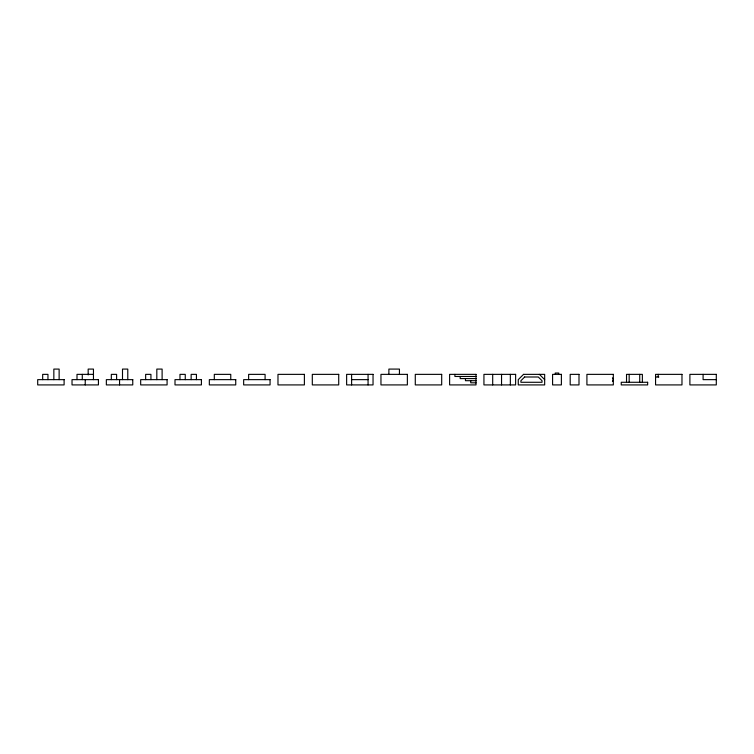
<?xml version="1.0" encoding="UTF-8"?>
<svg xmlns="http://www.w3.org/2000/svg" width="754" height="754" viewBox="0 0 754 754"><rect width="100%" height="100%" fill="white"/><g stroke="black" fill="none" stroke-linecap="round" stroke-linejoin="round"><path stroke-width="1.13" d="M612.446 381.401L613.322 379.639L612.446 377.877M93.458 374.361L77.002 374.361L77.002 379.639M476.019 376.472L454.898 376.472L454.898 374.361M655.565 377L658.817 377M476.019 378.583L460.176 378.583L460.176 376.472M351.609 379.639L368.065 379.639M716.3 379.639L703.096 379.639L703.096 374.361M476.019 380.695L465.454 380.695L465.454 378.583M476.019 382.806L470.741 382.806L470.741 380.695M539.393 374.361L544.671 379.639M658.214 374.361L658.214 377M642.37 382.278L642.37 374.361L626.527 374.361L626.527 382.278M639.722 374.361L639.722 382.278M629.166 374.361L629.166 382.278M558.752 374.361L558.752 373.041L555.236 373.041L555.236 374.361M510.345 374.361L510.345 384.917M501.542 374.361L501.542 384.917M492.692 374.361L492.692 384.917M399.441 374.361L399.441 369.083L388.885 369.083L388.885 374.361M368.065 374.361L368.065 384.917M351.609 374.361L351.609 384.917M265.088 379.639L265.088 374.361L248.632 374.361L248.632 379.639M230.762 379.639L230.762 374.361L214.306 374.361L214.306 379.639M196.436 379.639L196.436 374.361L191.148 374.361L191.148 379.639M185.258 379.639L185.258 374.361L179.98 374.361L179.98 379.639M162.11 379.639L162.11 369.083L156.823 369.083L156.823 379.639M150.932 379.639L150.932 374.361L145.654 374.361L145.654 379.639M127.784 379.639L127.784 369.083L122.497 369.083L122.497 379.639M119.556 379.639L119.556 384.917M116.606 379.639L116.606 374.361L111.328 374.361L111.328 379.639M93.458 379.639L93.458 369.083L88.171 369.083L88.171 374.945M85.23 379.639L85.23 384.917M82.28 374.361L82.28 379.639M59.132 379.639L59.132 369.083L53.845 369.083L53.845 379.639M47.954 379.639L47.954 374.361L42.676 374.361L42.676 379.639M523.549 374.361L518.262 379.639L518.262 384.917L544.671 384.917L544.671 374.361L523.549 374.361M524.643 377L520.901 380.732L520.901 382.278L542.032 382.278L542.032 380.732L538.299 377L524.643 377M304.39 374.361L277.981 374.361L277.981 384.917L304.39 384.917L304.39 374.361M338.716 374.361L312.307 374.361L312.307 384.917L338.716 384.917L338.716 374.361M373.041 374.361L346.633 374.361L346.633 384.917L373.041 384.917L373.041 374.361M407.367 374.361L380.959 374.361L380.959 384.917L407.367 384.917L407.367 374.361M441.693 374.361L415.284 374.361L415.284 384.917L441.693 384.917L441.693 374.361M476.019 374.361L449.61 374.361L449.61 384.917L476.019 384.917L476.019 374.361M515.623 374.361L483.936 374.361L483.936 384.917L515.623 384.917L515.623 374.361M561.391 374.361L552.588 374.361L552.588 384.917L561.391 384.917L561.391 374.361M578.997 374.361L570.194 374.361L570.194 384.917L578.997 384.917L578.997 374.361M613.322 374.361L586.914 374.361L586.914 384.917L613.322 384.917L613.322 374.361M681.974 374.361L655.565 374.361L655.565 384.917L681.974 384.917L681.974 374.361M716.3 374.361L689.891 374.361L689.891 384.917L716.3 384.917L716.3 374.361M64.109 379.639L37.7 379.639L37.7 384.917L64.109 384.917L64.109 379.639M98.435 379.639L72.026 379.639L72.026 384.917L98.435 384.917L98.435 379.639M132.761 379.639L106.352 379.639L106.352 384.917L132.761 384.917L132.761 379.639M167.086 379.639L140.678 379.639L140.678 384.917L167.086 384.917L167.086 379.639M201.412 379.639L175.003 379.639L175.003 384.917L201.412 384.917L201.412 379.639M235.738 379.639L209.329 379.639L209.329 384.917L235.738 384.917L235.738 379.639M270.064 379.639L243.655 379.639L243.655 384.917L270.064 384.917L270.064 379.639M647.648 382.278L621.239 382.278L621.239 384.917L647.648 384.917L647.648 382.278"/></g></svg>
